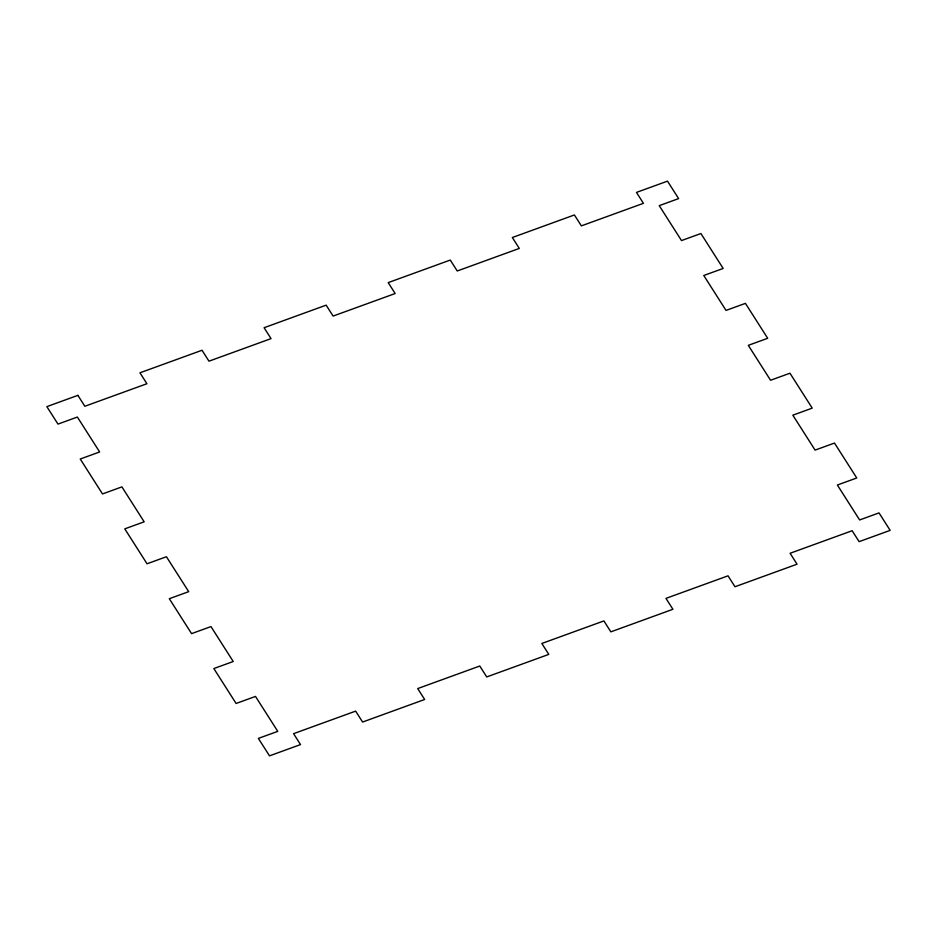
<?xml version="1.0" encoding="UTF-8"?>
<svg xmlns="http://www.w3.org/2000/svg" width="937" height="937" viewBox="0 0 937 937"><rect width="100%" height="100%" fill="white"/><g stroke="black" fill="none" stroke-linecap="round" stroke-linejoin="round"><path stroke-width="1.41" d="M77.888 395.355L46.85 406.635L57.977 424.098L77.373 417.047L99.638 451.974L80.242 459.013L102.508 493.94L121.904 486.889L144.169 521.815L124.773 528.866L147.039 563.781L166.435 556.742L188.7 591.657L169.304 598.708L191.57 633.635L210.966 626.584L233.231 661.51L213.835 668.549L236.101 703.476L255.496 696.425L277.762 731.352L258.366 738.403L269.505 755.854L300.531 744.587L293.574 733.671L355.638 711.124L362.596 722.04L424.66 699.482L417.703 688.578L479.767 666.02L486.725 676.936L548.789 654.389L541.832 643.473L603.896 620.926L610.854 631.843L672.918 609.284L665.961 598.38L728.026 575.822L734.983 586.738L797.047 564.191L790.09 553.275L852.155 530.729L859.112 541.645L890.15 530.365L879.023 512.902L859.627 519.953L837.362 485.026L856.758 477.987L834.492 443.06L815.096 450.111L792.831 415.185L812.227 408.134L789.961 373.219L770.565 380.258L748.3 345.343L767.696 338.292L745.43 303.365L726.034 310.416L703.769 275.49L723.165 268.45L700.899 233.524L681.504 240.575L659.238 205.648L678.634 198.597L667.495 181.146L636.469 192.413L643.426 203.329L581.362 225.876L574.404 214.96L512.34 237.518L519.297 248.422L457.233 270.98L450.275 260.064L388.211 282.611L395.168 293.527L333.103 316.074L326.146 305.157L264.082 327.716L271.039 338.62L208.974 361.178L202.017 350.262L139.953 372.809L146.91 383.725L84.845 406.271L77.888 395.355"/></g></svg>
